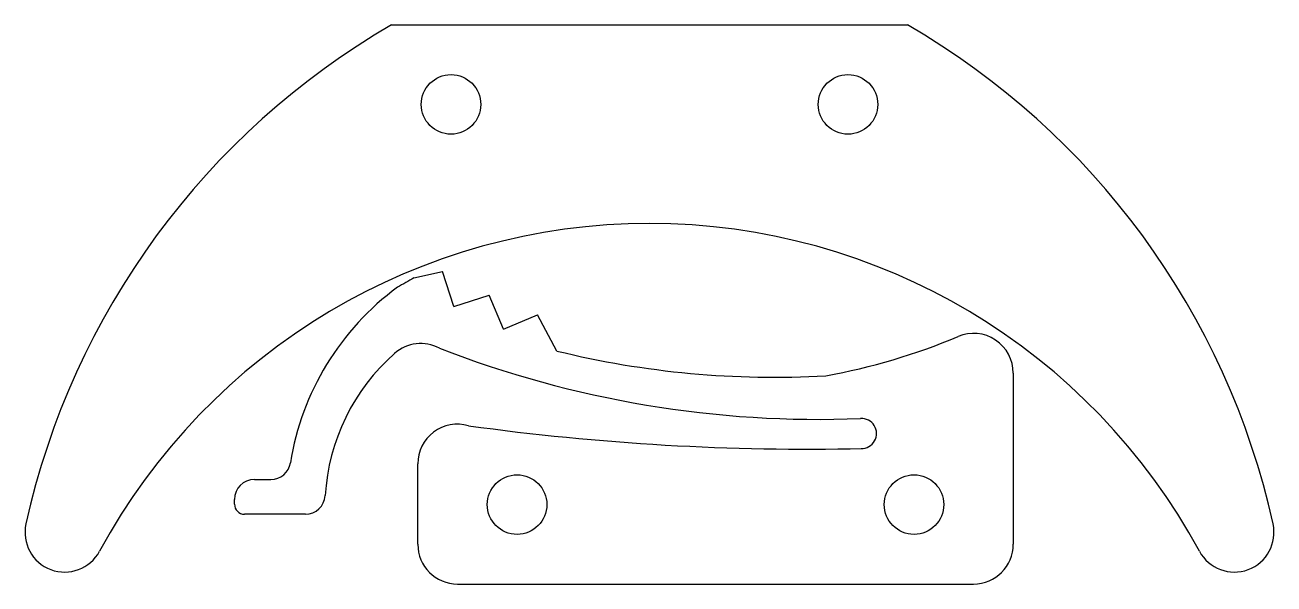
# Model space of a CAD drawing. Header units: inches. Extents: x -34.8 to 28.1, y 11.2 to 39.3.
import ezdxf

# ---------------------------------------------------------------- set-up
doc = ezdxf.new("R2010")
doc.units = ezdxf.units.IN
doc.header["$MEASUREMENT"] = 0

msp = doc.modelspace()

# ---------------------------------------------------------------- linework, layer by layer
for p, q in [((-16.327, 39.343), (9.673, 39.343)), ((-15.192, 26.601), (-13.759, 26.932)), ((-13.183, 25.159), (-13.759, 26.932)), ((-13.183, 25.159), (-11.411, 25.735)), ((-10.683, 24.02), (-11.411, 25.735)), ((-10.683, 24.02), (-8.967, 24.748)), ((-7.994, 22.918), (-8.967, 24.748)), ((15, 21.806), (15, 13.181)), ((-15, 13.181), (-15, 17.234)), ((-23.235, 16.444), (-22.402, 16.444)), ((-24.235, 15.196), (-24.235, 15.444)), ((-20.666, 14.696), (-23.735, 14.696)), ((-13, 11.181), (13, 11.181))]:
    msp.add_line(p, q)
for centre in [(-13.327, 35.343), (6.673, 35.343), (-10, 15.181), (10, 15.181)]:
    msp.add_circle(centre, 1.5)
for centre, radius, start, end in [((3.036, 5.837), 38.698, 120.02416, 167.49508), ((-9.69, 5.837), 38.698, 12.50492, 59.97584), ((-3.327, -2.157), 31.5, 28.41423, 151.58577), ((-5.207, 8.092), 21.03, 118.34575, 120.94043), ((-8.004, 15.172), 13.577, 126.18679, 171.03644), ((-14.849, 21.295), 2, 62.13917, 131.35215), ((0, 52.681), 31.5, 280.15461, 292.83382), ((13, 21.806), 2, 0, 112.83382), ((-9.325, 15.02), 10.36, 131.35215, 176.58523), ((5.21, 72.249), 52.773, 248.75268, 272.28015), ((2.932, 67.527), 45.927, 256.23735, 273.2724), ((7.356, 18.762), 0.757, 269.00373, 93.51057), ((-13, 17.234), 2, 73.89078, 180), ((4.644, 142.372), 124.396, 262.10414, 271.27086), ((-22.402, 17.444), 1, 270, 351.03644), ((-23.235, 15.444), 1, 90, 180), ((-23.735, 15.196), 0.5, 180, 270), ((-20.666, 15.696), 1, 270, 356.58523), ((-32.791, 13.783), 2, 167.49508, 331.58577), ((26.137, 13.783), 2, 208.41423, 12.50492), ((-13, 13.181), 2, 180, 270), ((13, 13.181), 2, 270, 0)]:
    msp.add_arc(centre, radius, start, end)

doc.saveas('drawing.dxf')
